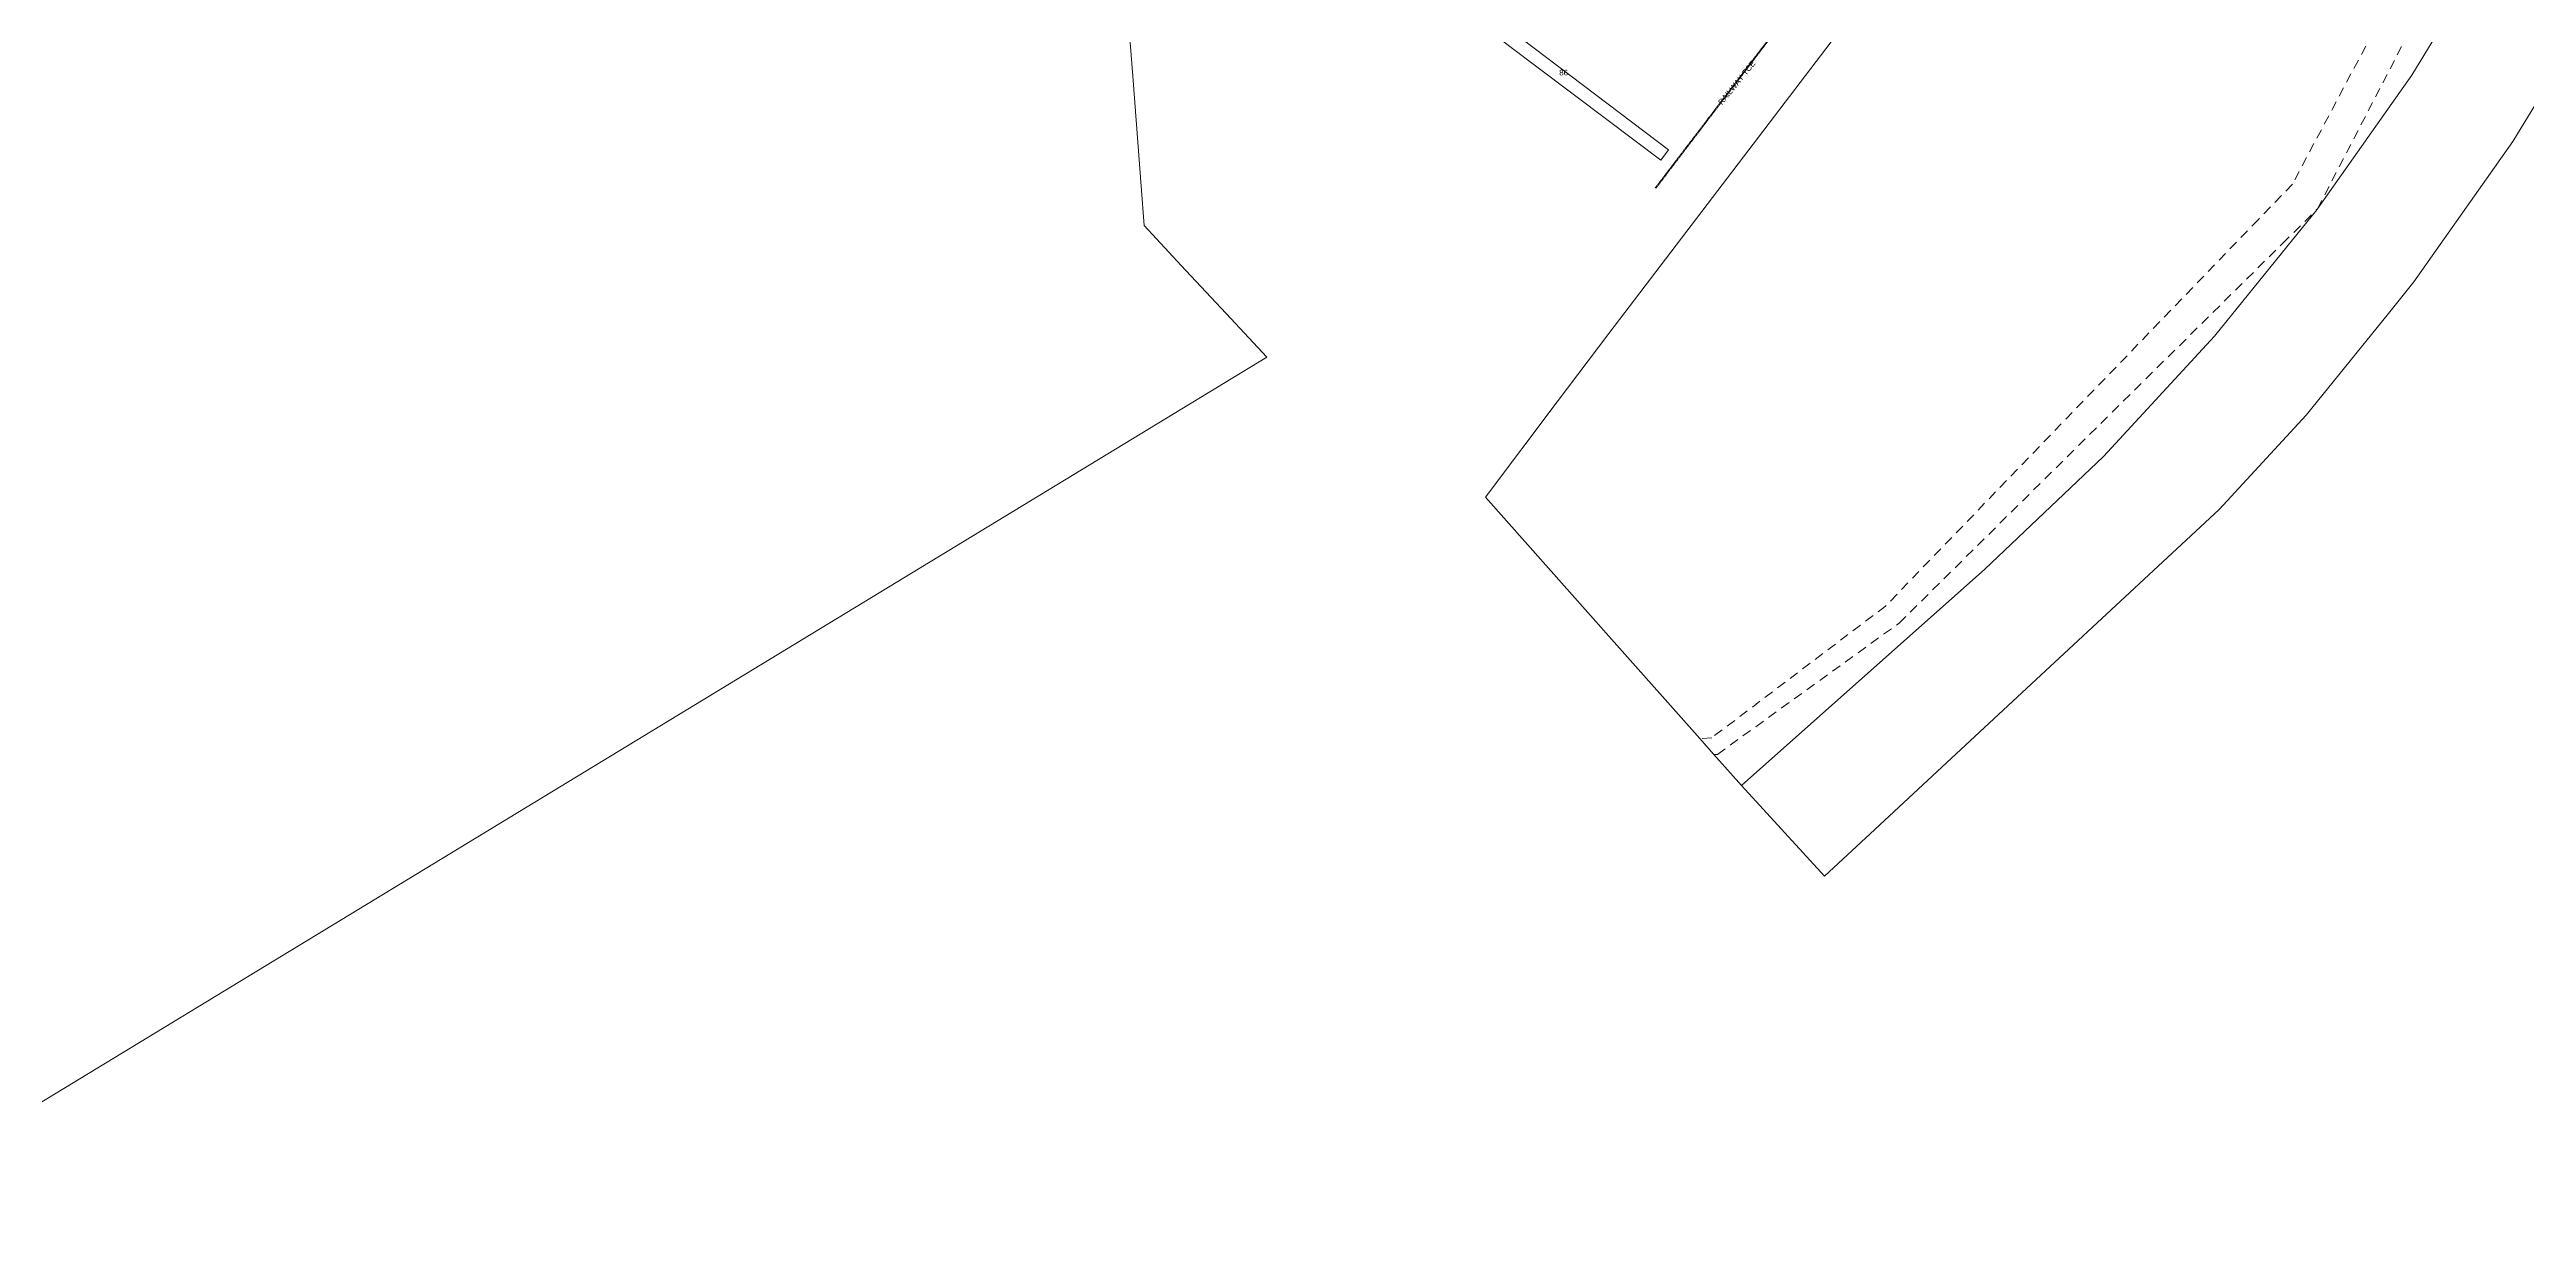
# Model space of a CAD drawing. Header units: metres. Extents: x 264899 to 270320, y 6185871 to 6191197.
# Drawn here: x 266981 to 267766, y 6186029 to 6186397 of the extents above; entities that cross this region are included whole.
import ezdxf

# ---------------------------------------------------------------- set-up
doc = ezdxf.new("R2010")
doc.units = ezdxf.units.M
for name, pattern in [('Cable Exist OH', [1, 1, 0]), ('Dash', [5, 3, -2]), ('DASHED', [19.05, 12.7, -6.35])]:
    doc.linetypes.add(name, pattern=pattern)
for name, color, linetype, lineweight in [('_User_HV_Exist', 1, 'Continuous', 35), ('Cadastre Easements_SP_EXT', 58, 'DASHED', 15), ('Cadastre Land Parcels_SP_EXT', 118, 'Continuous', 15), ('Cadastre Roads_SP_EXT', 218, 'Continuous', 15), ('Mains_HV_EXT', 13, 'Continuous', 25), ('Mains_SL_EXT', 131, 'Continuous', 25)]:
    doc.layers.add(name, color=color, linetype=linetype, lineweight=lineweight)
doc.styles.get("Standard").update_dxf_attribs({"font": 'arial.ttf'})

msp = doc.modelspace()

# ---------------------------------------------------------------- linework, layer by layer
at = {"layer": '_User_HV_Exist', "linetype": 'Cable Exist OH'}
msp.add_lwpolyline([(267436.2, 6186553.42), (267566.87, 6186453.87), (267490.2, 6186353.36)], dxfattribs=at)
at = {"layer": 'Cadastre Easements_SP_EXT', "linetype": 'Dash'}
msp.add_lwpolyline([(267774.98, 6186513.32), (267729.42, 6186424.92), (267692.07, 6186354.65), (267681.33, 6186343.52), (267563.18, 6186221.01), (267508.08, 6186179.24), (267504.3, 6186178.99), (267508.78, 6186173.95), (267509.86, 6186173.99), (267509.86, 6186173.99), (267567.42, 6186215.56), (267688.94, 6186335.85), (267700.02, 6186346.82), (267737.15, 6186418.52), (267782.35, 6186508.6)], dxfattribs=at)
at = {"layer": 'Cadastre Land Parcels_SP_EXT', "linetype": 'Continuous'}
for points in [[(267367.12, 6186299.88), (267355.67, 6186312.14), (267339.97, 6186328.96), (267328.17, 6186341.6), (267327.23, 6186354.05), (267324.68, 6186387.51), (267322.43, 6186417.08), (267320.33, 6186444.61), (267318.19, 6186472.81), (267300.92, 6186474.93), (267270.6, 6186478.65), (267240.34, 6186482.37), (267210.08, 6186486.09), (267182.32, 6186489.5), (267089.05, 6186500.96), (267070.89, 6186503.19), (266981.33, 6186514.19), (266921.66, 6186029.15), (267367.12, 6186299.88)], [(267494.39, 6186365.57), (267440.11, 6186406.6), (267465.47, 6186439.72), (267475.9, 6186453.33), (267455.03, 6186455.91), (267433.99, 6186458.49), (267425.09, 6186459.6), (267426.53, 6186440.68), (267428.25, 6186418.17), (267428.89, 6186409.77), (267436.26, 6186404.21), (267450.92, 6186393.16), (267465.39, 6186382.26), (267491.91, 6186362.27), (267494.39, 6186365.57)]]:
    msp.add_lwpolyline(points, close=True, dxfattribs=at)
for points in [[(267780.9, 6186479.51), (267756.88, 6186433.53), (267729.89, 6186389.24), (267700.02, 6186346.82), (267699.79, 6186346.5), (267690.33, 6186334.83), (267667.42, 6186306.48), (267632.22, 6186268.38), (267594.58, 6186232.68), (267517.46, 6186164.18), (267543.83, 6186135.4), (267559.79, 6186150.23), (267559.79, 6186150.23), (267584.09, 6186172.82), (267668.86, 6186251.61), (267696.4, 6186281.43), (267722.51, 6186313.74), (267730.6, 6186323.74), (267761.92, 6186368.22), (267790.23, 6186414.67)], [(267577.08, 6186440.79), (267475.5, 6186307.36), (267459.14, 6186285.67), (267436.36, 6186255.46), (267462.18, 6186226.4), (267477.11, 6186209.6), (267504.3, 6186178.99), (267508.78, 6186173.95), (267517.46, 6186164.18), (267594.58, 6186232.68), (267594.58, 6186232.68), (267632.22, 6186268.38), (267667.42, 6186306.48), (267690.33, 6186334.83), (267699.79, 6186346.5), (267700.02, 6186346.82), (267729.89, 6186389.24), (267756.88, 6186433.53)]]:
    msp.add_lwpolyline(points, dxfattribs=at)
at = {"layer": 'Mains_HV_EXT', "linetype": 'Cable Exist OH'}
msp.add_lwpolyline([(267436.2, 6186553.42), (267566.87, 6186453.87), (267490.2, 6186353.36)], dxfattribs=at)
at = {"layer": 'Mains_SL_EXT', "linetype": 'Cable Exist OH'}
msp.add_lwpolyline([(267566.87, 6186453.87), (267537.37, 6186415.19), (267516.37, 6186387.79)], dxfattribs=at)

# ---------------------------------------------------------------- texts
at = {"layer": 'Cadastre Land Parcels_SP_EXT'}
msp.add_text('86', height=1.8, dxfattribs=at).set_placement((267459.74, 6186389.14))
at = {"layer": 'Cadastre Roads_SP_EXT'}
msp.add_text('RAILWAY TCE', height=1.8, rotation=50.9921, dxfattribs=at).set_placement((267511.34, 6186379.63))

doc.saveas('drawing.dxf')
